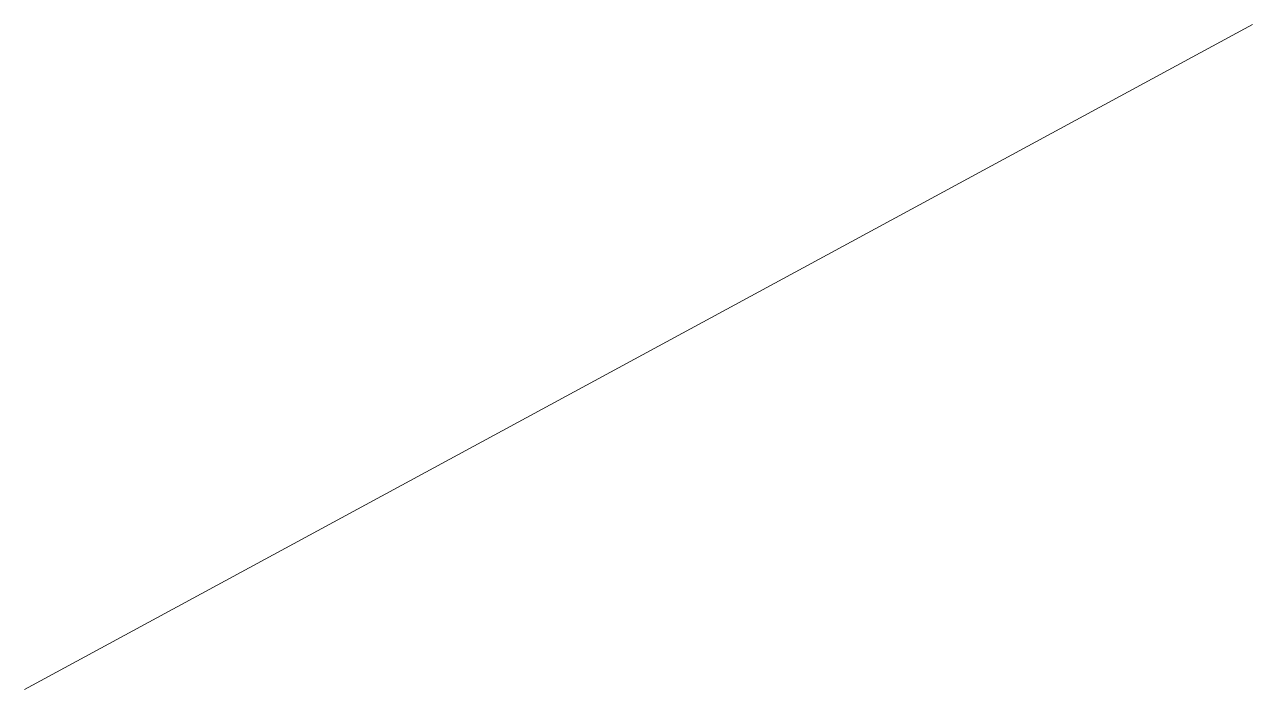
# Model space of a CAD drawing. Header units: millimetres. Extents: x 12.5 to 61, y 7.2 to 33.5.
import ezdxf

# ---------------------------------------------------------------- set-up
doc = ezdxf.new("R2010")
doc.units = ezdxf.units.MM
doc.header["$LTSCALE"] = 50
doc.layers.add('None', color=7, linetype='Continuous', lineweight=5)

msp = doc.modelspace()

# ---------------------------------------------------------------- linework, layer by layer
at = {"layer": 'None', "color": 7, "linetype": 'Continuous', "lineweight": 5, "transparency": 33554687}
msp.add_line((12.5, 7.25), (61, 33.5), dxfattribs=at)

doc.saveas('drawing.dxf')
